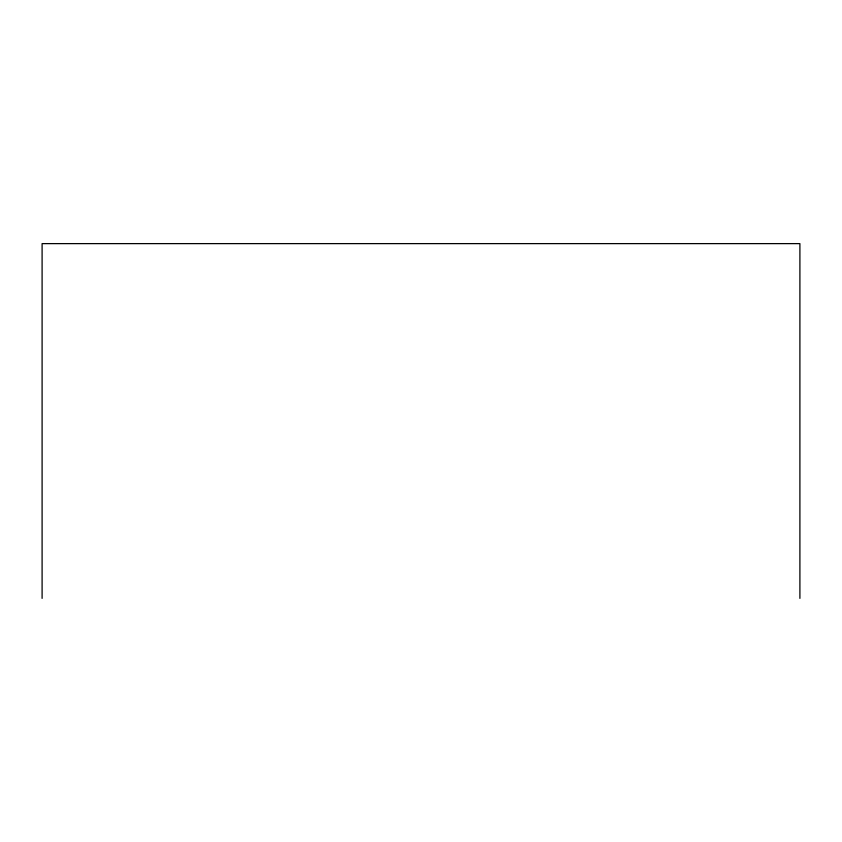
<?xml version="1.0" encoding="UTF-8"?>
<svg xmlns="http://www.w3.org/2000/svg" width="842" height="842" viewBox="0 0 842 842"><rect width="100%" height="100%" fill="white"/><g stroke="black" fill="none" stroke-linecap="round" stroke-linejoin="round"><path stroke-width="1.26" d="M799.9 598.378L799.9 243.622L42.1 243.622L42.1 598.378"/></g></svg>
